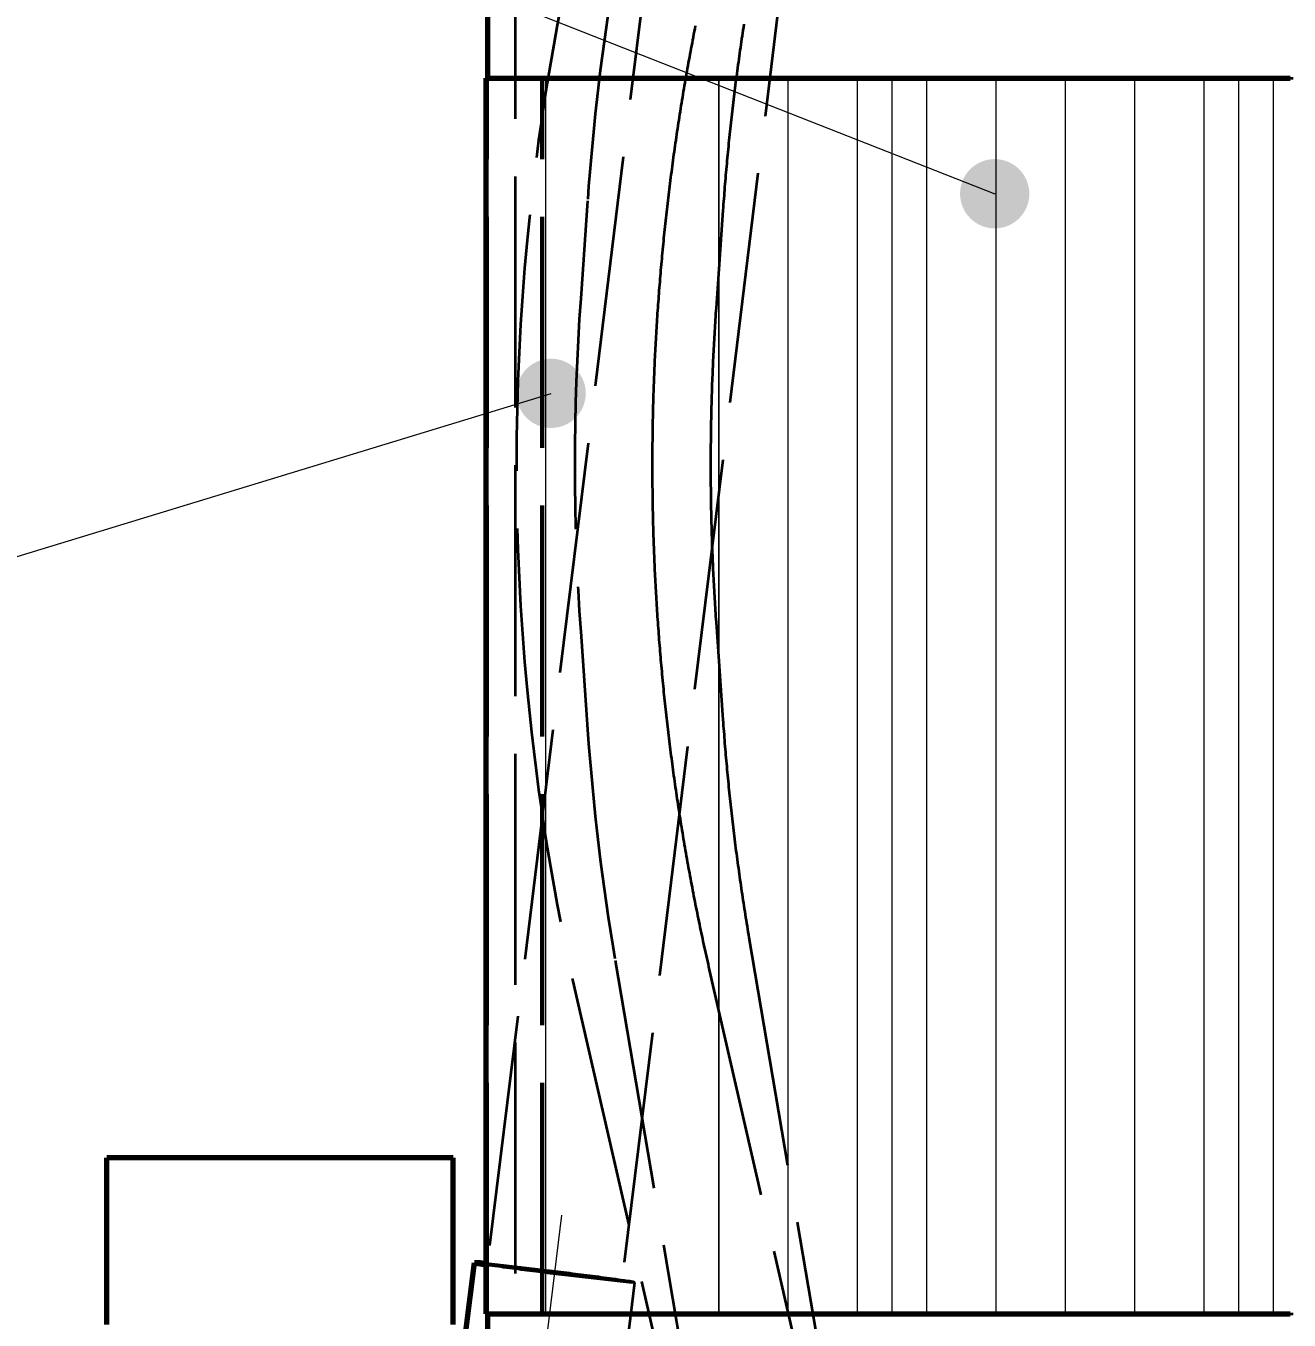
# Model space of a CAD drawing. Header units: millimetres. Extents: x 0 to 2382, y 0 to 420.
# Drawn here: x 132 to 153.87, y 248.69 to 271.11 of the extents above; entities that cross this region are included whole.
import ezdxf

# ---------------------------------------------------------------- set-up
doc = ezdxf.new("R2010")
doc.units = ezdxf.units.MM
doc.linetypes.add('IRAM-E-TRAZOS', pattern=[5, 4, -1])
doc.linetypes.add('IRAM-F-TRAZO-PUNTO', pattern=[20, 15, -2, 1, -2])
for name, color, linetype, lineweight in [('01-VISIBLE', 7, 'CONTINUOUS', 70), ('02-OCULTA', 4, 'IRAM-E-TRAZOS', 35), ('03-EJE', 1, 'IRAM-F-TRAZO-PUNTO', 18), ('04-COTA', 3, 'CONTINUOUS', 18), ('05-RAYADO', 8, 'CONTINUOUS', 18), ('08-FINA', 5, 'CONTINUOUS', 18)]:
    doc.layers.add(name, color=color, linetype=linetype, lineweight=lineweight)
doc.styles.add('ISO3098', font='isocpeur.ttf')
doc.dimstyles.new('FLAMA-IRAM', dxfattribs={"dimtxt": 3.5, "dimasz": 3.5, "dimexe": 2, "dimexo": 1.5, "dimgap": 1, "dimtad": 1, "dimdec": 1, "dimtxsty": 'ISO3098', "dimblk": 'IRAM_FLECHA', "dimblk1": 'IRAM_FLECHA', "dimblk2": 'IRAM_FLECHA', "dimcen": 2.5, "dimclrd": 256, "dimclre": 256, "dimclrt": 256, "dimazin": 3, "dimtfac": 1, "dimtmove": 0, "dimatfit": 3, "dimlwd": 18, "dimlwe": 18})

# ---------------------------------------------------------------- blocks, each defined once
blk = doc.blocks.new('IRAM_FLECHA')
blk.add_solid([(0, 0), (-1, 0.125), (-1, -0.125)])

msp = doc.modelspace()

# ---------------------------------------------------------------- hatches: boundary and pattern name
at = {"layer": '05-RAYADO'}
h = msp.add_hatch(dxfattribs=at)
h.set_pattern_fill('ANSI31', scale=0.94488, angle=45)
h.paths.add_polyline_path([(178.046, 248.799), (178.046, 270.201), (140.954, 270.201), (140.954, 248.799)])
h = msp.add_hatch(dxfattribs=at)
h.set_pattern_fill('ANSI31', scale=0.377953, angle=45)
h.paths.add_polyline_path([(175.276, 248.799), (175.276, 270.201), (143.724, 270.201), (143.724, 248.799)])
at = {"layer": '08-FINA'}
h = msp.add_hatch(color=7, dxfattribs=at)
h.dxf.hatch_style = 1
edge = h.paths.add_edge_path()
edge.add_arc((148.775, 268.2), 0.6, 0, 360)
h = msp.add_hatch(color=7, dxfattribs=at)
h.dxf.hatch_style = 1
edge = h.paths.add_edge_path()
edge.add_arc((141.094, 264.743), 0.6, 0, 360)

# ---------------------------------------------------------------- linework, layer by layer
at = {"layer": '01-VISIBLE'}
for p, q in [((140, 270.201), (140, 297.5)), ((139.97, 248.799), (139.97, 270.201)), ((139.4, 251.5), (133.4, 251.5)), ((139.619, 248.494), (139.765, 249.685)), ((140, 235.587), (140, 248.799))]:
    msp.add_line(p, q, dxfattribs=at)
for points in [[(139.97, 270.201), (140.02, 270.201), (140.07, 270.201), (140.12, 270.201), (140.17, 270.201), (140.22, 270.201), (140.27, 270.201), (140.321, 270.201), (140.371, 270.201), (140.421, 270.201), (140.471, 270.201), (140.521, 270.201), (140.571, 270.201), (140.621, 270.201), (140.671, 270.201), (140.721, 270.201), (140.771, 270.201), (140.821, 270.201), (140.871, 270.201), (140.921, 270.201), (140.972, 270.201), (141.022, 270.201), (141.072, 270.201), (141.122, 270.201), (141.172, 270.201), (141.222, 270.201), (141.272, 270.201), (141.322, 270.201), (141.372, 270.201), (141.422, 270.201), (141.472, 270.201), (141.522, 270.201), (141.572, 270.201), (141.623, 270.201), (141.673, 270.201), (141.723, 270.201), (141.773, 270.201), (141.823, 270.201), (141.873, 270.201), (141.923, 270.201), (141.973, 270.201), (142.023, 270.201), (142.073, 270.201), (142.123, 270.201), (142.173, 270.201), (142.223, 270.201), (142.274, 270.201), (142.324, 270.201), (142.374, 270.201), (142.424, 270.201), (142.474, 270.201), (142.524, 270.201), (142.574, 270.201), (142.624, 270.201), (142.674, 270.201), (142.724, 270.201), (142.774, 270.201), (142.824, 270.201), (142.874, 270.201), (142.925, 270.201), (142.975, 270.201), (143.025, 270.201), (143.075, 270.201), (143.125, 270.201), (143.175, 270.201), (143.225, 270.201), (143.275, 270.201), (143.325, 270.201), (143.375, 270.201), (143.425, 270.201), (143.475, 270.201), (143.526, 270.201), (143.576, 270.201), (143.626, 270.201), (143.676, 270.201), (143.726, 270.201), (143.776, 270.201), (143.826, 270.201), (143.876, 270.201), (143.926, 270.201), (143.976, 270.201), (144.026, 270.201), (144.076, 270.201), (144.126, 270.201), (144.177, 270.201), (144.227, 270.201), (144.277, 270.201), (144.327, 270.201), (144.377, 270.201), (144.427, 270.201), (144.477, 270.201), (144.527, 270.201), (144.577, 270.201), (144.627, 270.201), (144.677, 270.201), (144.727, 270.201), (144.777, 270.201), (144.828, 270.201), (144.878, 270.201), (144.928, 270.201), (144.978, 270.201), (145.028, 270.201), (145.078, 270.201), (145.128, 270.201), (145.178, 270.201), (145.228, 270.201), (145.278, 270.201), (145.328, 270.201), (145.378, 270.201), (145.428, 270.201), (145.479, 270.201), (145.529, 270.201), (145.579, 270.201), (145.629, 270.201), (145.679, 270.201), (145.729, 270.201), (145.779, 270.201), (145.829, 270.201), (145.879, 270.201), (145.929, 270.201), (145.979, 270.201), (146.029, 270.201), (146.079, 270.201), (146.13, 270.201), (146.18, 270.201), (146.23, 270.201), (146.28, 270.201), (146.33, 270.201), (146.38, 270.201), (146.43, 270.201), (146.48, 270.201), (146.53, 270.201), (146.58, 270.201), (146.63, 270.201), (146.68, 270.201), (146.73, 270.201), (146.781, 270.201), (146.831, 270.201), (146.881, 270.201), (146.931, 270.201), (146.981, 270.201), (147.031, 270.201), (147.081, 270.201), (147.131, 270.201), (147.181, 270.201), (147.231, 270.201), (147.281, 270.201), (147.331, 270.201), (147.381, 270.201), (147.432, 270.201), (147.482, 270.201), (147.532, 270.201), (147.582, 270.201), (147.632, 270.201), (147.682, 270.201), (147.732, 270.201), (147.782, 270.201), (147.832, 270.201), (147.882, 270.201), (147.932, 270.201), (147.982, 270.201), (148.032, 270.201), (148.083, 270.201), (148.133, 270.201), (148.183, 270.201), (148.233, 270.201), (148.283, 270.201), (148.333, 270.201), (148.383, 270.201), (148.433, 270.201), (148.483, 270.201), (148.533, 270.201), (148.583, 270.201), (148.633, 270.201), (148.683, 270.201), (148.734, 270.201), (148.784, 270.201), (148.834, 270.201), (148.884, 270.201), (148.934, 270.201), (148.984, 270.201), (149.034, 270.201), (149.084, 270.201), (149.134, 270.201), (149.184, 270.201), (149.234, 270.201), (149.284, 270.201), (149.334, 270.201), (149.385, 270.201), (149.435, 270.201), (149.485, 270.201), (149.535, 270.201), (149.585, 270.201), (149.635, 270.201), (149.685, 270.201), (149.735, 270.201), (149.785, 270.201), (149.835, 270.201), (149.885, 270.201), (149.935, 270.201), (149.986, 270.201), (150.036, 270.201), (150.086, 270.201), (150.136, 270.201), (150.186, 270.201), (150.236, 270.201), (150.286, 270.201), (150.336, 270.201), (150.386, 270.201), (150.436, 270.201), (150.486, 270.201), (150.536, 270.201), (150.586, 270.201), (150.637, 270.201), (150.687, 270.201), (150.737, 270.201), (150.787, 270.201), (150.837, 270.201), (150.887, 270.201), (150.937, 270.201), (150.987, 270.201), (151.037, 270.201), (151.087, 270.201), (151.137, 270.201), (151.187, 270.201), (151.237, 270.201), (151.288, 270.201), (151.338, 270.201), (151.388, 270.201), (151.438, 270.201), (151.488, 270.201), (151.538, 270.201), (151.588, 270.201), (151.638, 270.201), (151.688, 270.201), (151.738, 270.201), (151.788, 270.201), (151.838, 270.201), (151.888, 270.201), (151.939, 270.201), (151.989, 270.201), (152.039, 270.201), (152.089, 270.201), (152.139, 270.201), (152.189, 270.201), (152.239, 270.201), (152.289, 270.201), (152.339, 270.201), (152.389, 270.201), (152.439, 270.201), (152.489, 270.201), (152.539, 270.201), (152.59, 270.201), (152.64, 270.201), (152.69, 270.201), (152.74, 270.201), (152.79, 270.201), (152.84, 270.201), (152.89, 270.201), (152.94, 270.201), (152.99, 270.201), (153.04, 270.201), (153.09, 270.201), (153.14, 270.201), (153.19, 270.201), (153.241, 270.201), (153.291, 270.201), (153.341, 270.201), (153.391, 270.201), (153.441, 270.201), (153.491, 270.201), (153.541, 270.201), (153.591, 270.201), (153.641, 270.201), (153.691, 270.201), (153.741, 270.201), (153.791, 270.201), (153.841, 270.201), (153.892, 270.201)], [(133.4, 248.612), (133.4, 248.7), (133.4, 248.787), (133.4, 248.875), (133.4, 248.962), (133.4, 249.05), (133.4, 249.137), (133.4, 249.225), (133.4, 249.312), (133.4, 249.4), (133.4, 249.487), (133.4, 249.575), (133.4, 249.662), (133.4, 249.75), (133.4, 249.837), (133.4, 249.925), (133.4, 250.012), (133.4, 250.1), (133.4, 250.187), (133.4, 250.275), (133.4, 250.362), (133.4, 250.45), (133.4, 250.537), (133.4, 250.625), (133.4, 250.712), (133.4, 250.8), (133.4, 250.887), (133.4, 250.975), (133.4, 251.062), (133.4, 251.15), (133.4, 251.237), (133.4, 251.325), (133.4, 251.412), (133.4, 251.5)], [(139.4, 248.612), (139.4, 248.7), (139.4, 248.787), (139.4, 248.875), (139.4, 248.962), (139.4, 249.05), (139.4, 249.137), (139.4, 249.225), (139.4, 249.312), (139.4, 249.4), (139.4, 249.487), (139.4, 249.575), (139.4, 249.662), (139.4, 249.75), (139.4, 249.837), (139.4, 249.925), (139.4, 250.012), (139.4, 250.1), (139.4, 250.187), (139.4, 250.275), (139.4, 250.362), (139.4, 250.45), (139.4, 250.537), (139.4, 250.625), (139.4, 250.712), (139.4, 250.8), (139.4, 250.887), (139.4, 250.975), (139.4, 251.062), (139.4, 251.15), (139.4, 251.237), (139.4, 251.325), (139.4, 251.412), (139.4, 251.5)], [(139.97, 249.67), (139.936, 249.673), (139.902, 249.676), (139.867, 249.68), (139.833, 249.683), (139.799, 249.685), (139.765, 249.685)], [(139.765, 249.685), (139.798, 249.677), (139.833, 249.671), (139.867, 249.666), (139.901, 249.661), (139.936, 249.656), (139.97, 249.651)], [(139.97, 248.799), (140.02, 248.799), (140.07, 248.799), (140.12, 248.799), (140.17, 248.799), (140.22, 248.799), (140.27, 248.799), (140.321, 248.799), (140.371, 248.799), (140.421, 248.799), (140.471, 248.799), (140.521, 248.799), (140.571, 248.799), (140.621, 248.799), (140.671, 248.799), (140.721, 248.799), (140.771, 248.799), (140.821, 248.799), (140.871, 248.799), (140.921, 248.799), (140.972, 248.799), (141.022, 248.799), (141.072, 248.799), (141.122, 248.799), (141.172, 248.799), (141.222, 248.799), (141.272, 248.799), (141.322, 248.799), (141.372, 248.799), (141.422, 248.799), (141.472, 248.799), (141.522, 248.799), (141.572, 248.799), (141.623, 248.799), (141.673, 248.799), (141.723, 248.799), (141.773, 248.799), (141.823, 248.799), (141.873, 248.799), (141.923, 248.799), (141.973, 248.799), (142.023, 248.799), (142.073, 248.799), (142.123, 248.799), (142.173, 248.799), (142.223, 248.799), (142.274, 248.799), (142.324, 248.799), (142.374, 248.799), (142.424, 248.799), (142.474, 248.799), (142.524, 248.799), (142.574, 248.799), (142.624, 248.799), (142.674, 248.799), (142.724, 248.799), (142.774, 248.799), (142.824, 248.799), (142.874, 248.799), (142.925, 248.799), (142.975, 248.799), (143.025, 248.799), (143.075, 248.799), (143.125, 248.799), (143.175, 248.799), (143.225, 248.799), (143.275, 248.799), (143.325, 248.799), (143.375, 248.799), (143.425, 248.799), (143.475, 248.799), (143.526, 248.799), (143.576, 248.799), (143.626, 248.799), (143.676, 248.799), (143.726, 248.799), (143.776, 248.799), (143.826, 248.799), (143.876, 248.799), (143.926, 248.799), (143.976, 248.799), (144.026, 248.799), (144.076, 248.799), (144.126, 248.799), (144.177, 248.799), (144.227, 248.799), (144.277, 248.799), (144.327, 248.799), (144.377, 248.799), (144.427, 248.799), (144.477, 248.799), (144.527, 248.799), (144.577, 248.799), (144.627, 248.799), (144.677, 248.799), (144.727, 248.799), (144.777, 248.799), (144.828, 248.799), (144.878, 248.799), (144.928, 248.799), (144.978, 248.799), (145.028, 248.799), (145.078, 248.799), (145.128, 248.799), (145.178, 248.799), (145.228, 248.799), (145.278, 248.799), (145.328, 248.799), (145.378, 248.799), (145.428, 248.799), (145.479, 248.799), (145.529, 248.799), (145.579, 248.799), (145.629, 248.799), (145.679, 248.799), (145.729, 248.799), (145.779, 248.799), (145.829, 248.799), (145.879, 248.799), (145.929, 248.799), (145.979, 248.799), (146.029, 248.799), (146.079, 248.799), (146.13, 248.799), (146.18, 248.799), (146.23, 248.799), (146.28, 248.799), (146.33, 248.799), (146.38, 248.799), (146.43, 248.799), (146.48, 248.799), (146.53, 248.799), (146.58, 248.799), (146.63, 248.799), (146.68, 248.799), (146.73, 248.799), (146.781, 248.799), (146.831, 248.799), (146.881, 248.799), (146.931, 248.799), (146.981, 248.799), (147.031, 248.799), (147.081, 248.799), (147.131, 248.799), (147.181, 248.799), (147.231, 248.799), (147.281, 248.799), (147.331, 248.799), (147.381, 248.799), (147.432, 248.799), (147.482, 248.799), (147.532, 248.799), (147.582, 248.799), (147.632, 248.799), (147.682, 248.799), (147.732, 248.799), (147.782, 248.799), (147.832, 248.799), (147.882, 248.799), (147.932, 248.799), (147.982, 248.799), (148.032, 248.799), (148.083, 248.799), (148.133, 248.799), (148.183, 248.799), (148.233, 248.799), (148.283, 248.799), (148.333, 248.799), (148.383, 248.799), (148.433, 248.799), (148.483, 248.799), (148.533, 248.799), (148.583, 248.799), (148.633, 248.799), (148.683, 248.799), (148.734, 248.799), (148.784, 248.799), (148.834, 248.799), (148.884, 248.799), (148.934, 248.799), (148.984, 248.799), (149.034, 248.799), (149.084, 248.799), (149.134, 248.799), (149.184, 248.799), (149.234, 248.799), (149.284, 248.799), (149.334, 248.799), (149.385, 248.799), (149.435, 248.799), (149.485, 248.799), (149.535, 248.799), (149.585, 248.799), (149.635, 248.799), (149.685, 248.799), (149.735, 248.799), (149.785, 248.799), (149.835, 248.799), (149.885, 248.799), (149.935, 248.799), (149.986, 248.799), (150.036, 248.799), (150.086, 248.799), (150.136, 248.799), (150.186, 248.799), (150.236, 248.799), (150.286, 248.799), (150.336, 248.799), (150.386, 248.799), (150.436, 248.799), (150.486, 248.799), (150.536, 248.799), (150.586, 248.799), (150.637, 248.799), (150.687, 248.799), (150.737, 248.799), (150.787, 248.799), (150.837, 248.799), (150.887, 248.799), (150.937, 248.799), (150.987, 248.799), (151.037, 248.799), (151.087, 248.799), (151.137, 248.799), (151.187, 248.799), (151.237, 248.799), (151.288, 248.799), (151.338, 248.799), (151.388, 248.799), (151.438, 248.799), (151.488, 248.799), (151.538, 248.799), (151.588, 248.799), (151.638, 248.799), (151.688, 248.799), (151.738, 248.799), (151.788, 248.799), (151.838, 248.799), (151.888, 248.799), (151.939, 248.799), (151.989, 248.799), (152.039, 248.799), (152.089, 248.799), (152.139, 248.799), (152.189, 248.799), (152.239, 248.799), (152.289, 248.799), (152.339, 248.799), (152.389, 248.799), (152.439, 248.799), (152.489, 248.799), (152.539, 248.799), (152.59, 248.799), (152.64, 248.799), (152.69, 248.799), (152.74, 248.799), (152.79, 248.799), (152.84, 248.799), (152.89, 248.799), (152.94, 248.799), (152.99, 248.799), (153.04, 248.799), (153.09, 248.799), (153.14, 248.799), (153.19, 248.799), (153.241, 248.799), (153.291, 248.799), (153.341, 248.799), (153.391, 248.799), (153.441, 248.799), (153.491, 248.799), (153.541, 248.799), (153.591, 248.799), (153.641, 248.799), (153.691, 248.799), (153.741, 248.799), (153.791, 248.799), (153.841, 248.799), (153.892, 248.799)]]:
    msp.add_lwpolyline(points, dxfattribs=at)
at = {"layer": '02-OCULTA'}
for p, q in [((140.475, 229.5), (140.475, 297.5)), ((144.171, 283.729), (139.988, 249.658)), ((146.504, 283.442), (142.321, 249.371)), ((140, 248.799), (140, 270.201)), ((140, 248.799), (140, 270.201)), ((140.926, 248.799), (140.926, 270.201)), ((140.954, 270.201), (140.926, 270.201)), ((140.954, 248.799), (140.954, 270.201)), ((141.725, 268.078), (141.606, 266.385)), ((144.069, 267.914), (143.95, 266.221)), ((140.684, 267.453), (140.679, 267.396)), ((143.024, 267.231), (143.018, 267.173)), ((143.95, 260.779), (144.069, 259.086)), ((141.606, 260.615), (141.725, 258.922)), ((143.018, 259.827), (143.024, 259.769)), ((140.679, 259.604), (140.684, 259.547)), ((144.52, 255.315), (146.053, 246.278)), ((142.203, 254.922), (143.736, 245.885)), ((143.833, 254.76), (145.621, 246.966)), ((141.543, 254.234), (143.331, 246.44)), ((142.398, 248.153), (142.544, 249.344)), ((140.954, 248.799), (140.926, 248.799))]:
    msp.add_line(p, q, dxfattribs=at)
for points in [[(143.591, 271.11), (143.582, 271.06), (143.572, 271.011), (143.562, 270.962), (143.553, 270.912), (143.543, 270.863), (143.534, 270.814), (143.524, 270.764), (143.515, 270.715), (143.506, 270.665), (143.497, 270.616), (143.488, 270.566), (143.479, 270.517), (143.47, 270.468), (143.461, 270.418), (143.452, 270.369), (143.443, 270.319), (143.434, 270.27), (143.426, 270.22), (143.417, 270.17), (143.409, 270.121), (143.4, 270.071), (143.392, 270.022), (143.383, 269.972), (143.375, 269.923), (143.367, 269.873), (143.359, 269.823), (143.351, 269.774), (143.343, 269.724), (143.335, 269.674), (143.327, 269.625), (143.319, 269.575), (143.311, 269.526), (143.303, 269.476), (143.296, 269.426), (143.288, 269.376), (143.281, 269.327), (143.273, 269.277), (143.266, 269.227), (143.259, 269.178), (143.251, 269.128), (143.244, 269.078), (143.237, 269.028), (143.23, 268.978), (143.223, 268.929), (143.216, 268.879), (143.209, 268.829), (143.202, 268.779), (143.196, 268.729), (143.189, 268.68), (143.182, 268.63), (143.176, 268.58), (143.169, 268.53), (143.163, 268.48), (143.157, 268.43), (143.15, 268.38), (143.144, 268.331), (143.138, 268.281), (143.132, 268.231), (143.126, 268.181), (143.12, 268.131), (143.114, 268.081), (143.108, 268.031), (143.103, 267.981), (143.097, 267.931), (143.091, 267.881), (143.086, 267.831), (143.08, 267.781), (143.075, 267.731), (143.069, 267.681), (143.064, 267.631), (143.059, 267.581), (143.054, 267.531), (143.048, 267.481), (143.043, 267.431), (143.038, 267.381), (143.034, 267.331), (143.029, 267.281), (143.024, 267.231)], [(144.431, 271.135), (144.423, 271.085), (144.415, 271.035), (144.408, 270.984), (144.4, 270.934), (144.393, 270.884), (144.386, 270.834), (144.378, 270.784), (144.371, 270.734), (144.364, 270.684), (144.357, 270.634), (144.35, 270.583), (144.343, 270.533), (144.336, 270.483), (144.329, 270.433), (144.322, 270.383), (144.315, 270.332), (144.309, 270.282), (144.302, 270.232), (144.295, 270.182), (144.289, 270.132), (144.282, 270.081), (144.276, 270.031), (144.27, 269.981), (144.264, 269.93), (144.257, 269.88), (144.251, 269.83), (144.245, 269.78), (144.239, 269.729), (144.234, 269.679), (144.228, 269.629), (144.222, 269.578), (144.216, 269.528), (144.211, 269.478), (144.205, 269.427), (144.2, 269.377), (144.194, 269.327), (144.189, 269.276), (144.184, 269.226), (144.178, 269.175), (144.173, 269.125), (144.168, 269.075), (144.163, 269.024), (144.158, 268.974), (144.153, 268.923), (144.148, 268.873), (144.144, 268.822), (144.139, 268.772), (144.134, 268.722), (144.13, 268.671), (144.125, 268.621), (144.121, 268.57), (144.116, 268.52), (144.112, 268.469), (144.108, 268.419), (144.104, 268.368), (144.099, 268.318), (144.095, 268.267), (144.091, 268.217), (144.088, 268.166), (144.084, 268.116), (144.08, 268.065), (144.076, 268.015), (144.073, 267.964), (144.069, 267.914)], [(140.926, 270.201), (140.876, 270.201), (140.825, 270.201), (140.775, 270.201), (140.725, 270.201), (140.674, 270.201), (140.624, 270.201), (140.574, 270.201), (140.523, 270.201), (140.473, 270.201), (140.423, 270.201), (140.372, 270.201), (140.322, 270.201), (140.272, 270.201), (140.222, 270.201), (140.171, 270.201), (140.121, 270.201), (140.071, 270.201), (140.02, 270.201), (139.97, 270.201)], [(140.954, 270.201), (140.904, 270.201), (140.854, 270.201), (140.804, 270.201), (140.753, 270.201), (140.703, 270.201), (140.653, 270.201), (140.603, 270.201), (140.553, 270.201), (140.502, 270.201), (140.452, 270.201), (140.402, 270.201), (140.352, 270.201), (140.301, 270.201), (140.251, 270.201), (140.201, 270.201), (140.151, 270.201), (140.1, 270.201), (140.05, 270.201), (140, 270.201)], [(140, 270.201), (140.098, 270.201), (140.195, 270.201), (140.293, 270.201), (140.39, 270.201), (140.488, 270.201), (140.585, 270.201), (140.683, 270.201), (140.78, 270.201), (140.878, 270.201), (140.975, 270.201), (141.073, 270.201), (141.17, 270.201), (141.268, 270.201), (141.365, 270.201), (141.463, 270.201), (141.56, 270.201), (141.658, 270.201), (141.755, 270.201), (141.853, 270.201), (141.95, 270.201), (142.048, 270.201), (142.145, 270.201), (142.243, 270.201), (142.34, 270.201), (142.438, 270.201), (142.535, 270.201), (142.633, 270.201), (142.73, 270.201), (142.828, 270.201), (142.925, 270.201), (143.023, 270.201), (143.12, 270.201), (143.218, 270.201), (143.315, 270.201), (143.413, 270.201), (143.51, 270.201), (143.608, 270.201), (143.705, 270.201), (143.803, 270.201), (143.9, 270.201), (143.998, 270.201), (144.095, 270.201), (144.193, 270.201), (144.29, 270.201), (144.388, 270.201), (144.485, 270.201), (144.583, 270.201), (144.68, 270.201), (144.778, 270.201), (144.875, 270.201), (144.973, 270.201), (145.07, 270.201), (145.168, 270.201), (145.265, 270.201), (145.363, 270.201), (145.46, 270.201), (145.558, 270.201), (145.655, 270.201), (145.753, 270.201), (145.85, 270.201), (145.948, 270.201), (146.045, 270.201), (146.143, 270.201), (146.24, 270.201), (146.338, 270.201), (146.435, 270.201), (146.533, 270.201), (146.63, 270.201), (146.728, 270.201), (146.825, 270.201), (146.923, 270.201), (147.02, 270.201), (147.118, 270.201), (147.215, 270.201), (147.313, 270.201), (147.41, 270.201), (147.508, 270.201), (147.605, 270.201), (147.703, 270.201), (147.8, 270.201), (147.898, 270.201), (147.995, 270.201), (148.093, 270.201), (148.19, 270.201), (148.288, 270.201), (148.385, 270.201), (148.483, 270.201), (148.58, 270.201), (148.678, 270.201), (148.775, 270.201), (148.873, 270.201), (148.97, 270.201), (149.068, 270.201), (149.165, 270.201), (149.263, 270.201), (149.36, 270.201), (149.458, 270.201), (149.555, 270.201), (149.653, 270.201), (149.75, 270.201), (149.848, 270.201), (149.945, 270.201), (150.043, 270.201), (150.14, 270.201), (150.238, 270.201), (150.335, 270.201), (150.433, 270.201), (150.53, 270.201), (150.628, 270.201), (150.725, 270.201), (150.823, 270.201), (150.92, 270.201), (151.018, 270.201), (151.115, 270.201), (151.213, 270.201), (151.31, 270.201), (151.408, 270.201), (151.505, 270.201), (151.603, 270.201), (151.7, 270.201), (151.798, 270.201), (151.895, 270.201), (151.993, 270.201), (152.09, 270.201), (152.188, 270.201), (152.285, 270.201), (152.383, 270.201), (152.48, 270.201), (152.578, 270.201), (152.675, 270.201), (152.773, 270.201), (152.87, 270.201), (152.968, 270.201), (153.065, 270.201), (153.163, 270.201), (153.26, 270.201), (153.358, 270.201), (153.455, 270.201), (153.553, 270.201), (153.65, 270.201), (153.748, 270.201), (153.845, 270.201), (153.943, 270.201)], [(143.018, 267.173), (143.014, 267.124), (143.009, 267.074), (143.005, 267.024), (143, 266.974), (142.996, 266.924), (142.991, 266.874), (142.987, 266.825), (142.983, 266.775), (142.978, 266.725), (142.974, 266.675), (142.97, 266.625), (142.966, 266.575), (142.962, 266.525), (142.958, 266.475), (142.955, 266.425), (142.951, 266.375), (142.947, 266.326), (142.944, 266.276), (142.94, 266.226), (142.937, 266.176), (142.933, 266.126), (142.93, 266.076), (142.927, 266.026), (142.923, 265.976), (142.92, 265.926), (142.917, 265.876), (142.914, 265.826), (142.911, 265.776), (142.908, 265.726), (142.905, 265.676), (142.903, 265.626), (142.9, 265.576), (142.897, 265.526), (142.895, 265.476), (142.892, 265.426), (142.89, 265.376), (142.887, 265.326), (142.885, 265.276), (142.883, 265.226), (142.88, 265.176), (142.878, 265.126), (142.876, 265.076), (142.874, 265.026), (142.872, 264.976), (142.87, 264.926), (142.869, 264.876), (142.867, 264.826), (142.865, 264.776), (142.864, 264.726), (142.862, 264.676), (142.861, 264.626), (142.859, 264.576), (142.858, 264.526), (142.857, 264.476), (142.855, 264.426), (142.854, 264.376), (142.853, 264.326), (142.852, 264.276), (142.851, 264.226), (142.85, 264.176), (142.849, 264.126), (142.849, 264.076), (142.848, 264.026), (142.847, 263.976), (142.847, 263.925), (142.846, 263.875), (142.846, 263.825), (142.845, 263.775), (142.845, 263.725), (142.845, 263.675), (142.844, 263.625), (142.844, 263.575), (142.844, 263.525), (142.844, 263.475), (142.844, 263.425), (142.844, 263.375), (142.845, 263.325), (142.845, 263.275), (142.845, 263.225), (142.846, 263.175), (142.846, 263.125), (142.847, 263.075), (142.847, 263.024), (142.848, 262.974), (142.849, 262.924), (142.849, 262.874), (142.85, 262.824), (142.851, 262.774), (142.852, 262.724), (142.853, 262.674), (142.854, 262.624), (142.855, 262.574), (142.857, 262.524), (142.858, 262.474), (142.859, 262.424), (142.861, 262.374), (142.862, 262.324), (142.864, 262.274), (142.865, 262.224), (142.867, 262.174), (142.869, 262.124), (142.87, 262.074), (142.872, 262.024), (142.874, 261.974), (142.876, 261.924), (142.878, 261.874), (142.88, 261.824), (142.883, 261.774), (142.885, 261.724), (142.887, 261.674), (142.89, 261.624), (142.892, 261.574), (142.895, 261.524), (142.897, 261.474), (142.9, 261.424), (142.903, 261.374), (142.905, 261.324), (142.908, 261.274), (142.911, 261.224), (142.914, 261.174), (142.917, 261.124), (142.92, 261.074), (142.923, 261.024), (142.927, 260.974), (142.93, 260.924), (142.933, 260.874), (142.937, 260.824), (142.94, 260.774), (142.944, 260.724), (142.947, 260.674), (142.951, 260.625), (142.955, 260.575), (142.958, 260.525), (142.962, 260.475), (142.966, 260.425), (142.97, 260.375), (142.974, 260.325), (142.978, 260.275), (142.983, 260.225), (142.987, 260.175), (142.991, 260.126), (142.996, 260.076), (143, 260.026), (143.005, 259.976), (143.009, 259.926), (143.014, 259.876), (143.018, 259.827)], [(143.95, 266.221), (143.947, 266.17), (143.943, 266.12), (143.94, 266.07), (143.936, 266.019), (143.933, 265.969), (143.93, 265.919), (143.927, 265.868), (143.924, 265.818), (143.921, 265.768), (143.918, 265.717), (143.915, 265.667), (143.912, 265.617), (143.91, 265.566), (143.907, 265.516), (143.904, 265.466), (143.902, 265.415), (143.899, 265.365), (143.897, 265.315), (143.895, 265.264), (143.892, 265.214), (143.89, 265.164), (143.888, 265.113), (143.886, 265.063), (143.884, 265.012), (143.882, 264.962), (143.88, 264.912), (143.878, 264.861), (143.877, 264.811), (143.875, 264.76), (143.873, 264.71), (143.872, 264.66), (143.87, 264.609), (143.869, 264.559), (143.868, 264.508), (143.866, 264.458), (143.865, 264.408), (143.864, 264.357), (143.863, 264.307), (143.862, 264.256), (143.861, 264.206), (143.86, 264.155), (143.859, 264.105), (143.859, 264.055), (143.858, 264.004), (143.857, 263.954), (143.857, 263.903), (143.856, 263.853), (143.856, 263.803), (143.855, 263.752), (143.855, 263.702), (143.855, 263.651), (143.855, 263.601), (143.855, 263.55), (143.855, 263.5), (143.855, 263.45), (143.855, 263.399), (143.855, 263.349), (143.855, 263.298), (143.855, 263.248), (143.856, 263.197), (143.856, 263.147), (143.857, 263.097), (143.857, 263.046), (143.858, 262.996), (143.859, 262.945), (143.859, 262.895), (143.86, 262.845), (143.861, 262.794), (143.862, 262.744), (143.863, 262.693), (143.864, 262.643), (143.865, 262.592), (143.866, 262.542), (143.868, 262.492), (143.869, 262.441), (143.87, 262.391), (143.872, 262.34), (143.873, 262.29), (143.875, 262.24), (143.877, 262.189), (143.878, 262.139), (143.88, 262.088), (143.882, 262.038), (143.884, 261.988), (143.886, 261.937), (143.888, 261.887), (143.89, 261.836), (143.892, 261.786), (143.895, 261.736), (143.897, 261.685), (143.899, 261.635), (143.902, 261.585), (143.904, 261.534), (143.907, 261.484), (143.91, 261.434), (143.912, 261.383), (143.915, 261.333), (143.918, 261.283), (143.921, 261.232), (143.924, 261.182), (143.927, 261.132), (143.93, 261.081), (143.933, 261.031), (143.936, 260.981), (143.94, 260.93), (143.943, 260.88), (143.947, 260.83), (143.95, 260.779)], [(143.024, 259.769), (143.029, 259.719), (143.034, 259.669), (143.038, 259.619), (143.043, 259.569), (143.048, 259.519), (143.054, 259.469), (143.059, 259.419), (143.064, 259.369), (143.069, 259.319), (143.075, 259.269), (143.08, 259.219), (143.086, 259.169), (143.091, 259.119), (143.097, 259.069), (143.103, 259.019), (143.108, 258.969), (143.114, 258.919), (143.12, 258.869), (143.126, 258.819), (143.132, 258.769), (143.138, 258.719), (143.144, 258.669), (143.15, 258.62), (143.157, 258.57), (143.163, 258.52), (143.169, 258.47), (143.176, 258.42), (143.182, 258.37), (143.189, 258.32), (143.196, 258.271), (143.202, 258.221), (143.209, 258.171), (143.216, 258.121), (143.223, 258.071), (143.23, 258.022), (143.237, 257.972), (143.244, 257.922), (143.251, 257.872), (143.259, 257.822), (143.266, 257.773), (143.273, 257.723), (143.281, 257.673), (143.288, 257.624), (143.296, 257.574), (143.303, 257.524), (143.311, 257.474), (143.319, 257.425), (143.327, 257.375), (143.335, 257.326), (143.343, 257.276), (143.351, 257.226), (143.359, 257.177), (143.367, 257.127), (143.375, 257.077), (143.383, 257.028), (143.392, 256.978), (143.4, 256.929), (143.409, 256.879), (143.417, 256.83), (143.426, 256.78), (143.434, 256.73), (143.443, 256.681), (143.452, 256.631), (143.461, 256.582), (143.47, 256.532), (143.479, 256.483), (143.488, 256.434), (143.497, 256.384), (143.506, 256.335), (143.515, 256.285), (143.524, 256.236), (143.534, 256.186), (143.543, 256.137), (143.553, 256.088), (143.562, 256.038), (143.572, 255.989), (143.582, 255.94), (143.591, 255.89), (143.601, 255.841), (143.611, 255.792), (143.621, 255.742), (143.631, 255.693), (143.641, 255.644), (143.651, 255.595), (143.661, 255.545), (143.672, 255.496), (143.682, 255.447), (143.692, 255.398), (143.703, 255.349), (143.713, 255.299), (143.724, 255.25), (143.734, 255.201), (143.745, 255.152), (143.756, 255.103), (143.767, 255.054), (143.778, 255.005), (143.789, 254.956), (143.8, 254.907), (143.811, 254.858), (143.822, 254.809), (143.833, 254.76)], [(144.069, 259.086), (144.073, 259.036), (144.076, 258.985), (144.08, 258.935), (144.084, 258.884), (144.088, 258.834), (144.091, 258.783), (144.095, 258.733), (144.099, 258.682), (144.104, 258.632), (144.108, 258.581), (144.112, 258.531), (144.116, 258.48), (144.121, 258.43), (144.125, 258.379), (144.13, 258.329), (144.134, 258.278), (144.139, 258.228), (144.144, 258.178), (144.148, 258.127), (144.153, 258.077), (144.158, 258.026), (144.163, 257.976), (144.168, 257.925), (144.173, 257.875), (144.178, 257.825), (144.184, 257.774), (144.189, 257.724), (144.194, 257.673), (144.2, 257.623), (144.205, 257.573), (144.211, 257.522), (144.216, 257.472), (144.222, 257.422), (144.228, 257.371), (144.234, 257.321), (144.239, 257.271), (144.245, 257.22), (144.251, 257.17), (144.257, 257.12), (144.264, 257.07), (144.27, 257.019), (144.276, 256.969), (144.282, 256.919), (144.289, 256.868), (144.295, 256.818), (144.302, 256.768), (144.309, 256.718), (144.315, 256.668), (144.322, 256.617), (144.329, 256.567), (144.336, 256.517), (144.343, 256.467), (144.35, 256.417), (144.357, 256.366), (144.364, 256.316), (144.371, 256.266), (144.378, 256.216), (144.386, 256.166), (144.393, 256.116), (144.4, 256.066), (144.408, 256.016), (144.415, 255.965), (144.423, 255.915), (144.431, 255.865), (144.439, 255.815), (144.447, 255.765), (144.454, 255.715), (144.462, 255.665), (144.47, 255.615), (144.479, 255.565), (144.487, 255.515), (144.495, 255.465), (144.503, 255.415), (144.512, 255.365), (144.52, 255.315)], [(133.4, 251.5), (133.4, 251.412), (133.4, 251.325), (133.4, 251.237), (133.4, 251.15), (133.4, 251.062), (133.4, 250.975), (133.4, 250.887), (133.4, 250.8), (133.4, 250.712), (133.4, 250.625), (133.4, 250.537), (133.4, 250.45), (133.4, 250.362), (133.4, 250.275), (133.4, 250.187), (133.4, 250.1), (133.4, 250.012), (133.4, 249.925), (133.4, 249.837), (133.4, 249.75), (133.4, 249.662), (133.4, 249.575), (133.4, 249.487), (133.4, 249.4), (133.4, 249.312), (133.4, 249.225), (133.4, 249.137), (133.4, 249.05), (133.4, 248.962), (133.4, 248.875), (133.4, 248.787), (133.4, 248.7), (133.4, 248.612)], [(139.4, 251.5), (139.4, 251.412), (139.4, 251.325), (139.4, 251.237), (139.4, 251.15), (139.4, 251.062), (139.4, 250.975), (139.4, 250.887), (139.4, 250.8), (139.4, 250.712), (139.4, 250.625), (139.4, 250.537), (139.4, 250.45), (139.4, 250.362), (139.4, 250.275), (139.4, 250.187), (139.4, 250.1), (139.4, 250.012), (139.4, 249.925), (139.4, 249.837), (139.4, 249.75), (139.4, 249.662), (139.4, 249.575), (139.4, 249.487), (139.4, 249.4), (139.4, 249.312), (139.4, 249.225), (139.4, 249.137), (139.4, 249.05), (139.4, 248.962), (139.4, 248.875), (139.4, 248.787), (139.4, 248.7), (139.4, 248.612)], [(142.359, 249.376), (142.309, 249.383), (142.26, 249.39), (142.21, 249.397), (142.16, 249.404), (142.111, 249.411), (142.061, 249.417), (142.011, 249.424), (141.961, 249.43), (141.912, 249.437), (141.862, 249.443), (141.812, 249.45), (141.763, 249.456), (141.713, 249.463), (141.663, 249.469), (141.613, 249.476), (141.564, 249.482), (141.514, 249.488), (141.464, 249.494), (141.414, 249.501), (141.365, 249.507), (141.315, 249.513), (141.265, 249.519), (141.215, 249.525), (141.166, 249.532), (141.116, 249.538), (141.066, 249.544), (141.016, 249.55), (140.966, 249.556), (140.917, 249.562), (140.867, 249.568), (140.817, 249.574), (140.767, 249.58), (140.717, 249.586), (140.668, 249.591), (140.618, 249.597), (140.568, 249.603), (140.518, 249.609), (140.468, 249.615), (140.419, 249.62), (140.369, 249.626), (140.319, 249.632), (140.269, 249.637), (140.219, 249.643), (140.169, 249.648), (140.12, 249.654), (140.07, 249.659), (140.02, 249.664), (139.97, 249.67)], [(139.97, 249.651), (140.02, 249.643), (140.071, 249.636), (140.121, 249.629), (140.171, 249.622), (140.222, 249.616), (140.272, 249.609), (140.323, 249.602), (140.373, 249.596), (140.423, 249.589), (140.474, 249.582), (140.524, 249.576), (140.575, 249.569), (140.625, 249.563), (140.675, 249.556), (140.726, 249.55), (140.776, 249.544), (140.827, 249.537), (140.877, 249.531), (140.928, 249.525), (140.978, 249.518), (141.029, 249.512), (141.079, 249.506), (141.129, 249.499), (141.18, 249.493), (141.23, 249.487), (141.281, 249.481), (141.331, 249.475), (141.382, 249.469), (141.432, 249.463), (141.483, 249.457), (141.533, 249.451), (141.584, 249.445), (141.634, 249.439), (141.685, 249.433), (141.735, 249.427), (141.786, 249.421), (141.836, 249.415), (141.887, 249.409), (141.937, 249.403), (141.988, 249.398), (142.038, 249.392), (142.089, 249.386), (142.139, 249.381), (142.19, 249.375), (142.24, 249.37), (142.291, 249.365), (142.341, 249.359), (142.392, 249.354), (142.443, 249.35), (142.493, 249.345), (142.544, 249.344)], [(139.988, 249.658), (140.038, 249.656), (140.088, 249.652), (140.137, 249.647), (140.187, 249.642), (140.237, 249.637), (140.287, 249.631), (140.336, 249.626), (140.386, 249.62), (140.436, 249.615), (140.486, 249.609), (140.535, 249.604), (140.585, 249.598), (140.635, 249.592), (140.684, 249.586), (140.734, 249.581), (140.784, 249.575), (140.833, 249.569), (140.883, 249.563), (140.933, 249.557), (140.982, 249.551), (141.032, 249.545), (141.082, 249.539), (141.131, 249.533), (141.181, 249.527), (141.231, 249.521), (141.28, 249.514), (141.33, 249.508), (141.38, 249.502), (141.429, 249.496), (141.479, 249.49), (141.528, 249.483), (141.578, 249.477), (141.628, 249.471), (141.677, 249.464), (141.727, 249.458), (141.776, 249.451), (141.826, 249.445), (141.876, 249.438), (141.925, 249.432), (141.975, 249.425), (142.024, 249.418), (142.074, 249.411), (142.123, 249.404), (142.173, 249.397), (142.222, 249.39), (142.272, 249.382), (142.321, 249.371)], [(142.321, 249.371), (142.271, 249.373), (142.221, 249.378), (142.171, 249.382), (142.121, 249.387), (142.072, 249.393), (142.022, 249.398), (141.972, 249.403), (141.923, 249.409), (141.873, 249.414), (141.823, 249.42), (141.773, 249.426), (141.724, 249.431), (141.674, 249.437), (141.624, 249.443), (141.575, 249.449), (141.525, 249.455), (141.475, 249.461), (141.426, 249.466), (141.376, 249.472), (141.326, 249.478), (141.277, 249.484), (141.227, 249.49), (141.177, 249.497), (141.128, 249.503), (141.078, 249.509), (141.028, 249.515), (140.979, 249.521), (140.929, 249.527), (140.88, 249.534), (140.83, 249.54), (140.78, 249.546), (140.731, 249.552), (140.681, 249.559), (140.631, 249.565), (140.582, 249.572), (140.532, 249.578), (140.483, 249.585), (140.433, 249.591), (140.384, 249.598), (140.334, 249.604), (140.284, 249.611), (140.235, 249.618), (140.185, 249.625), (140.136, 249.632), (140.086, 249.64), (140.037, 249.647), (139.988, 249.658)], [(142.544, 249.344), (142.514, 249.352), (142.483, 249.357), (142.452, 249.362), (142.421, 249.367), (142.39, 249.371), (142.359, 249.376)], [(140.926, 248.799), (140.876, 248.799), (140.825, 248.799), (140.775, 248.799), (140.725, 248.799), (140.674, 248.799), (140.624, 248.799), (140.574, 248.799), (140.523, 248.799), (140.473, 248.799), (140.423, 248.799), (140.372, 248.799), (140.322, 248.799), (140.272, 248.799), (140.222, 248.799), (140.171, 248.799), (140.121, 248.799), (140.071, 248.799), (140.02, 248.799), (139.97, 248.799)], [(140.954, 248.799), (140.904, 248.799), (140.854, 248.799), (140.804, 248.799), (140.753, 248.799), (140.703, 248.799), (140.653, 248.799), (140.603, 248.799), (140.553, 248.799), (140.502, 248.799), (140.452, 248.799), (140.402, 248.799), (140.352, 248.799), (140.301, 248.799), (140.251, 248.799), (140.201, 248.799), (140.151, 248.799), (140.1, 248.799), (140.05, 248.799), (140, 248.799)], [(140, 248.799), (140.098, 248.799), (140.195, 248.799), (140.293, 248.799), (140.39, 248.799), (140.488, 248.799), (140.585, 248.799), (140.683, 248.799), (140.78, 248.799), (140.878, 248.799), (140.975, 248.799), (141.073, 248.799), (141.17, 248.799), (141.268, 248.799), (141.365, 248.799), (141.463, 248.799), (141.56, 248.799), (141.658, 248.799), (141.755, 248.799), (141.853, 248.799), (141.95, 248.799), (142.048, 248.799), (142.145, 248.799), (142.243, 248.799), (142.34, 248.799), (142.438, 248.799), (142.535, 248.799), (142.633, 248.799), (142.73, 248.799), (142.828, 248.799), (142.925, 248.799), (143.023, 248.799), (143.12, 248.799), (143.218, 248.799), (143.315, 248.799), (143.413, 248.799), (143.51, 248.799), (143.608, 248.799), (143.705, 248.799), (143.803, 248.799), (143.9, 248.799), (143.998, 248.799), (144.095, 248.799), (144.193, 248.799), (144.29, 248.799), (144.388, 248.799), (144.485, 248.799), (144.583, 248.799), (144.68, 248.799), (144.778, 248.799), (144.875, 248.799), (144.973, 248.799), (145.07, 248.799), (145.168, 248.799), (145.265, 248.799), (145.363, 248.799), (145.46, 248.799), (145.558, 248.799), (145.655, 248.799), (145.753, 248.799), (145.85, 248.799), (145.948, 248.799), (146.045, 248.799), (146.143, 248.799), (146.24, 248.799), (146.338, 248.799), (146.435, 248.799), (146.533, 248.799), (146.63, 248.799), (146.728, 248.799), (146.825, 248.799), (146.923, 248.799), (147.02, 248.799), (147.118, 248.799), (147.215, 248.799), (147.313, 248.799), (147.41, 248.799), (147.508, 248.799), (147.605, 248.799), (147.703, 248.799), (147.8, 248.799), (147.898, 248.799), (147.995, 248.799), (148.093, 248.799), (148.19, 248.799), (148.288, 248.799), (148.385, 248.799), (148.483, 248.799), (148.58, 248.799), (148.678, 248.799), (148.775, 248.799), (148.873, 248.799), (148.97, 248.799), (149.068, 248.799), (149.165, 248.799), (149.263, 248.799), (149.36, 248.799), (149.458, 248.799), (149.555, 248.799), (149.653, 248.799), (149.75, 248.799), (149.848, 248.799), (149.945, 248.799), (150.043, 248.799), (150.14, 248.799), (150.238, 248.799), (150.335, 248.799), (150.433, 248.799), (150.53, 248.799), (150.628, 248.799), (150.725, 248.799), (150.823, 248.799), (150.92, 248.799), (151.018, 248.799), (151.115, 248.799), (151.213, 248.799), (151.31, 248.799), (151.408, 248.799), (151.505, 248.799), (151.603, 248.799), (151.7, 248.799), (151.798, 248.799), (151.895, 248.799), (151.993, 248.799), (152.09, 248.799), (152.188, 248.799), (152.285, 248.799), (152.383, 248.799), (152.48, 248.799), (152.578, 248.799), (152.675, 248.799), (152.773, 248.799), (152.87, 248.799), (152.968, 248.799), (153.065, 248.799), (153.163, 248.799), (153.26, 248.799), (153.358, 248.799), (153.455, 248.799), (153.553, 248.799), (153.65, 248.799), (153.748, 248.799), (153.845, 248.799), (153.943, 248.799)]]:
    msp.add_lwpolyline(points, dxfattribs=at)
for centre, start, end in [((181.675, 263.558), 167.077, 174.5708), ((182.799, 265.193), 170.3745, 175.9816), ((181.669, 263.5), 174.5708, -174.5708), ((182.68, 263.5), 175.9816, -175.9816), ((181.675, 263.442), -174.5708, -167.077), ((182.799, 261.807), -175.9816, -170.3745)]:
    msp.add_arc(centre, 41.175, start, end, dxfattribs=at)
at = {"layer": '03-EJE'}
msp.add_line((141.276, 250.507), (137.767, 221.924), dxfattribs=at)
at = {"layer": '08-FINA'}
for p, q in [((104.722, 285.535), (148.775, 268.2)), ((104.826, 253.668), (141.094, 264.743))]:
    msp.add_line(p, q, dxfattribs=at)

# ---------------------------------------------------------------- dimensions: what is measured, and where the dimension line sits
at = {"layer": '04-COTA'}
msp.add_linear_dim(base=(121, 216.5), p1=(140, 216.5), p2=(156.5, 313.738), angle=90, dimstyle='FLAMA-IRAM', override={"dimlfac": 10}, dxfattribs=at).render()

doc.saveas('drawing.dxf')
